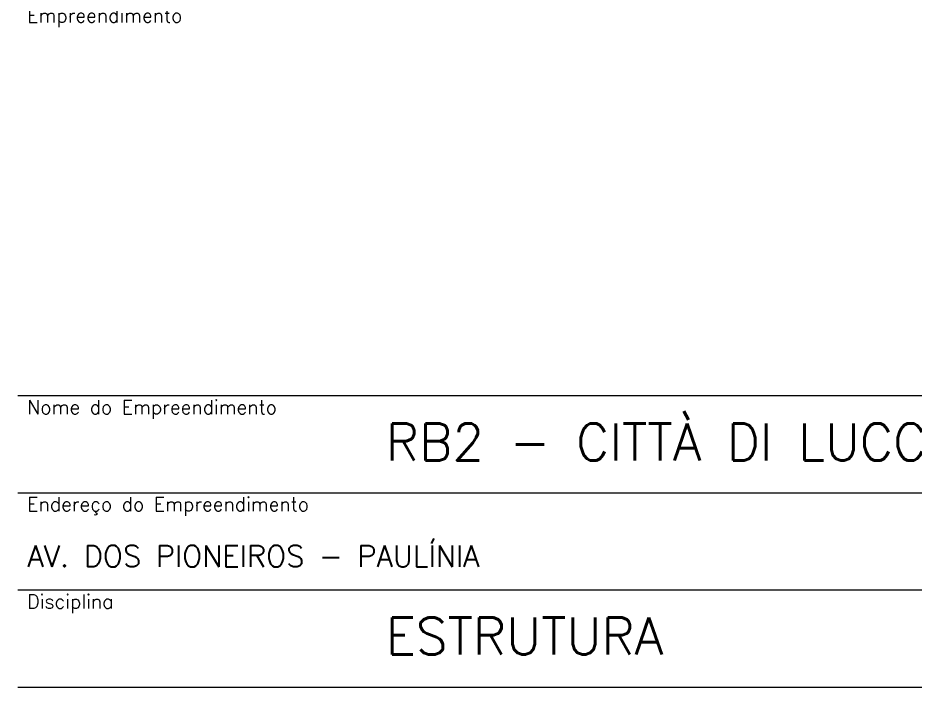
# Model space of a CAD drawing. Extents: x 187 to 6132, y -1204 to 3001.
# Drawn here: x 5256.5 to 5741.4, y -827.8 to -466.3 of the extents above; entities that cross this region are included whole.
import ezdxf

# ---------------------------------------------------------------- set-up
doc = ezdxf.new("R2010")
doc.units = 0
doc.header["$LTSCALE"] = 50
doc.header["$MEASUREMENT"] = 0
doc.layers.get('0').update_dxf_attribs({"color": 245, "linetype": 'CONTINUOUS'})
doc.layers.add('TEX1', color=7, linetype='CONTINUOUS')
doc.layers.add('TEX2', color=7, linetype='CONTINUOUS')
doc.styles.get("Standard").update_dxf_attribs({"font": 'ROMANS.SHX'})

# ---------------------------------------------------------------- blocks, each defined once
blk = doc.blocks.new('CARIMBO_UNION', base_point=(735.032049, -4583.115153))
for p, q in [((718.532049, -4573.365153), (734.032049, -4573.365153)), ((718.532049, -4574.415153), (734.032049, -4574.415153)), ((718.532049, -4575.465153), (734.032049, -4575.465153)), ((718.532049, -4576.515153), (734.032049, -4576.515153))]:
    blk.add_line(p, q)
at = {"layer": 'TEX1'}
for s, p in [('Empreendimento', (718.632049, -4569.335153)), ('Nome do Empreendimento', (718.632049, -4573.565153)), ('Endereço do Empreendimento', (718.632049, -4574.615153)), ('Disciplina', (718.632049, -4575.665153))]:
    blk.add_text(s, height=0.15, dxfattribs=at).set_placement(p)

msp = doc.modelspace()

# ---------------------------------------------------------------- block references
at = {"xscale": 50, "yscale": 50}
msp.add_blockref('CARIMBO_UNION', (6081.530458, -1157.790025), dxfattribs=at)

# ---------------------------------------------------------------- texts
at = {"layer": 'TEX1'}
msp.add_text('AV. DOS PIONEIROS - PAULÍNIA', height=11.5, dxfattribs=at).set_placement((5261.530458, -762.790025))
at = {"layer": 'TEX2'}
for s, p in [('RB2 - CITTÀ DI LUCCA', (5455.329937, -705.357637)), ('ESTRUTURA', (5455.329937, -810.290025))]:
    msp.add_text(s, height=20, dxfattribs=at).set_placement(p)

doc.saveas('drawing.dxf')
